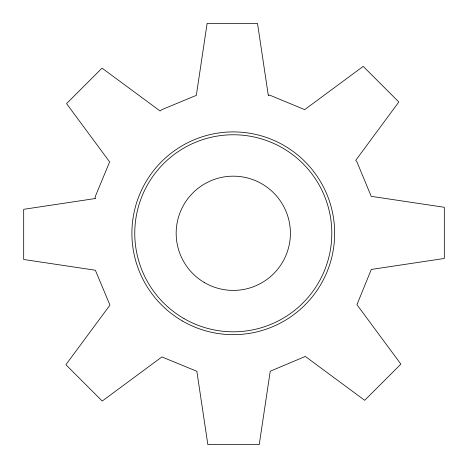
<?xml version="1.0" encoding="UTF-8"?>
<svg xmlns="http://www.w3.org/2000/svg" width="468" height="468" viewBox="0 0 468 468"><rect width="100%" height="100%" fill="white"/><g stroke="black" fill="none" stroke-linecap="round" stroke-linejoin="round"><path stroke-width="0.7" d="M268.293 95.109L270.241 95.367L304.68 109.629L363.197 66.374L398.818 101.995L355.75 160.337L356.944 161.893L371.206 196.332L444.313 207.295L444.313 258.471L371.311 269.439L356.944 304.68L400.883 364.127L364.695 400.315L305.323 356.446L270.241 371.206L259.231 444.6L207.856 444.6L196.852 371.276L161.893 356.944L102.211 401.053L65.883 364.73L109.951 305.095L95.367 270.241L23.687 259.488L23.687 209.313L95.068 198.561L95.367 196.332L109.629 161.893L66.55 103.603L102.024 68.123L160.109 110.998L161.893 109.629L196.332 95.367L207.125 23.4L257.499 23.4L268.293 95.367M95.068 198.561L95.367 198.561M184.023 318.609A98.526 98.526 0 0 0 331.806 233.286A98.526 98.526 0 0 0 184.023 147.964A98.526 98.526 0 0 0 184.023 318.609M204.727 282.748A57.114 57.114 0 0 0 290.4 233.286A57.114 57.114 0 0 0 204.727 183.825A57.114 57.114 0 0 0 204.727 282.748M182.596 321.083A101.38 101.38 0 0 0 334.667 233.286A101.38 101.38 0 0 0 182.596 145.489A101.38 101.38 0 0 0 182.596 321.083"/></g></svg>
